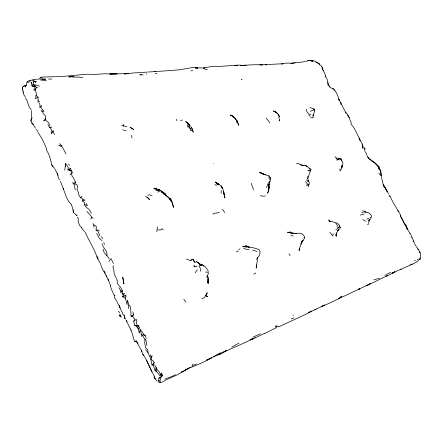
<?xml version="1.0" encoding="UTF-8"?>
<svg xmlns="http://www.w3.org/2000/svg" width="443" height="443" viewBox="0 0 443 443"><rect width="100%" height="100%" fill="white"/><g stroke="black" fill="none" stroke-linecap="round" stroke-linejoin="round"><path stroke-width="0.66" d="M299.175 249.575L299.175 250.66L299.385 248.578L299.18 249.331L302.154 241.391M256.447 264.936L256.204 268.165L257.726 257.405M207.955 279.339L207.9 283.149L207.955 277.722L207.568 275.845M313.195 115.878L313.212 114.665M340.019 168.783L339.975 170.898L340.955 169.918L342.068 167.221L341.918 165.211M327.488 82.498L328.108 83.511L328.185 85.294C327.975 82.177 327.621 78.738 325.267 76.406L325.821 76.085L325.5 75.138L322.925 69.939C322.565 67.895 321.756 65.564 319.669 64.744L319.209 63.703L313.771 60.525M158.843 382.193L160.139 382.719L161.147 382.364L160.266 382.154L159.906 381.29L158.771 380.399L158.854 378.261L162.016 376.124L162.26 375.243L162.465 375.742L161.767 373.167M404.819 224.119L406.713 226.539L407.283 229.391L406.452 226.844L400.61 216.029L400.644 215.22C397.133 208.874 392.891 202.772 389.978 195.933M336.481 232.968L336.342 236.291L336.259 233.799M139.296 328.468L140.237 329.73L139.246 333.252L138.288 328.878L136.206 326.031L134.534 325.245L133.819 321.258L134.705 318.932L132.69 316.501L131.067 316.258L130.58 307.021L128.907 305.033L127.462 300.166L127.086 304.673L125.48 298.438L126.028 295.813L122.213 293.98C123.503 289.451 119.87 286.505 117.268 283.492L117.268 280.906L116.736 279.035L114.233 274.106L113.696 268.818L112.893 267.511L113.491 265.556M269.82 179.731L269.909 177.754L270.446 177.25L270.845 178.811M291.25 233.096L289.755 231.816L291.344 233.145L287.468 232.204L293.936 233.428L292.064 233.012L296.666 233.572L295.143 233.395L299.49 233.201L301.938 233.81L304.12 235.864C305.316 238.506 302.979 240.687 301.223 242.327L303.067 240.377L300.858 244.132L302.104 241.302M99.941 235.864L98.053 231.379L96.048 230.055L96.364 226.445L93.811 224.955L92.936 223.582M109.222 258.751L106.929 255.628C108.081 250.788 102.859 248.124 102.028 243.755M269.084 183.834L268.746 189.803L267.688 193.248L268.79 189.133L268.785 184.205L268.746 189.803L268.674 186.066L269.255 188.131L268.702 186.187M146.157 338.397L145.298 335.412L143.759 334.736L142.685 332.422L140.237 329.73L141.45 334.338L142.679 335.19L143.504 337.444L144.955 339.222L144.745 342.816L145.653 347.905L147.835 349.809L147.962 352.534L149.85 357.13M31.614 83.284L31.691 82.055L32.046 86.036L36.071 86.385L33.823 84.884L31.824 84.967M120.828 290.99L120.706 292.834L122.351 290.774L120.828 290.99L118.962 287.596M364.473 150.531L365.043 148.776L363.891 148.255M279.35 119.87L279.245 121L279.522 118.696M221.063 193.325L221.323 190.529M381.573 177.51L380.559 170.079L379.009 168.113L379.125 166.878L375.382 163.19L369.418 159.031M308.505 186.868L308.45 185.329L309.264 183.158L309.197 182.344L308.051 180.589L308.311 181.602L307.697 176.275M65.304 166.651L65.63 163.522L68.311 167.664L67.868 169.918L71.877 170.289L69.186 169.791L70.692 168.334L67.868 169.918M351.061 124.677L351.266 122.877C349.638 119.383 349.006 115.485 346.005 112.721C343.142 108.402 341.487 103.512 338.734 99.232C338.247 95.289 335.938 91.662 333.319 88.733L331.768 88.14M140.857 75.587L140.979 74.607L139.634 74.43M156.828 231.678L157.442 226.96M64.756 170.118L65.63 163.522M91.313 213.149L89.453 209.772L86.241 207.202L84.17 204.555L84.441 202.54L82.564 201.061L82.952 199.583L81.817 198.038L80.576 197.91L78.716 194.837L78.71 193.237L76.993 189.466L77.636 186.558L76.694 184.443L74.922 183.9L74.286 185.329L75.205 189.864M38.037 102.466L38.043 97.283L36.121 95.156L36.437 93.7L35.263 89.896L36.498 87.337L37.533 87.321M26.635 85.122L23.623 86.191L22.3 87.249L22.36 89.525L23.224 91.208M36.121 95.156L35.578 98.7L38.043 97.283M151.019 357.7L150.792 359.123L152.015 365.209L153.14 364.633L154.242 362.629L153.062 360.835L150.792 359.123L152.093 355.712L151.019 357.7L150.415 354.716M159.906 381.29L161.141 376.722L158.854 378.261M333.158 233.727L332.804 235.842L329.858 232.353M362.33 144.086L362.684 148.078L362.33 144.086L359.107 138.388L359.771 138.986L359.976 140.852M32.046 86.036L34.36 86.263L34.039 90.605L35.767 88.661M192.079 366.533L192.478 364.39L193.702 365.253L196.47 363.947M22.471 88.943L22.704 87.775L22.3 87.249M307.769 178.296L310.98 169.547L305.465 165.278L301.783 165.411L302.984 165.466M268.358 187.378L269.887 181.27L269.482 182.477L270.762 179.227M160.671 375.171L161.169 373.095L162.016 376.124L160.671 375.171L159.414 372.142L156.523 368.842L156.174 367.491L154.524 364.822M340.307 227.176L339.964 228.577L337.682 230.709L338.662 229.817L337.599 230.881L335.777 235.443L336.303 233.583M119.616 315.671L120.197 315.41L119.975 316.308L119.616 315.671L120.197 315.41L120.518 315.809L119.903 315.427M69.186 169.791L72.198 172.078L71.7 174.093L72.126 176.419L73.411 177.654L75.399 182.045L74.922 183.9M278.702 118.043L279.101 116.459C278.619 113.513 275.806 111.985 273.32 110.866L274.383 111.702M207.324 275.701L206.909 277.119L208.315 273.586L208.016 270.584L205.209 266.692L202.778 264.925L199.56 264.897L200.812 265.152M159.951 375.88L156.728 371.66L155.155 370.885L156.174 367.491M53.182 130.823L51.992 131.931L51.41 133.736L53.182 130.823L54.428 134.611M336.89 158.389L337.095 157.769M368.57 223.028L369.7 219.734L369.235 220.282L370.985 218.327M268.458 182.444L266.525 187.616M90.804 219.235L91.546 217.142L90.743 215.58L86.922 211.455M341.559 167.675L342.998 163.401L342.212 161.208M120.49 315.377L120.169 316.258L120.502 316.595M128.907 305.033L128.431 306.357L128.553 308.605M400.644 215.22L400.295 216.178L400.61 216.029M314.862 110.49L312.957 115.928L313.157 117.882L310.598 117.688M308.998 171.308L309.38 170.267L310.98 169.547L310.648 169.442M325.267 76.406L325.079 76.894L325.821 76.085M45.707 118.574L43.713 121.044L45.197 119.809L45.707 118.574L45.136 115.324L43.181 113.641L42.838 112.273L41.049 110.595L44.029 111.52L41.055 107.904L41.443 105.384L39.925 107.793L39.925 104.709L39.416 103.097M22.704 87.775L22.36 89.525M36.636 81.861L31.763 80.089L28.679 80.831L27.117 81.894L25.567 86.939M236.446 122.44L237.016 121.122M217.458 184.316L218.715 184.177L216.522 183.552L219.606 184.653M132.69 316.501L133.692 314.464L132.784 311.872M32.007 117.96L30.916 120.142L31.281 122.506L33.219 124.655M205.823 295.691L207.507 296.561L205.823 295.691L207.291 292.757L204.45 297.524L201.936 298.914M368.255 221.09L369.036 219.54M329.714 221.45C333.424 221.926 338.369 222.32 340.074 226.29L338.347 227.48L337.693 228.71L335.838 229.474M157.852 192.284L158.804 190.684L159.624 191.509M309.164 184.122L308.45 185.329L306.412 185.18L307.592 184.194L305.46 181.541M420.069 257.843L420.678 256.901C421.387 252.743 418.087 249.248 415.949 246.092C413.995 243.29 413.585 239.873 411.619 237.094M256.397 259.404L259.365 255.45L259.808 253.878L260.107 251.436L258.795 249.464C253.678 247.604 248.113 246.507 242.626 246.707L246.773 246.984M125.48 298.438L122.567 296.494L123.63 294.894M195.241 272.755L197.307 269.781M108.9 261.575L110.955 258.646L113.541 263.535M123.143 126.565L124.051 125.275L123.027 124.527M70.072 174.835L72.198 172.078M80.576 197.91L81.9 196.26M303.97 238.013L304.43 237.459M152.015 365.209L154.242 362.629M30.827 80.233L28.723 82.37L27.117 81.894M38.364 79.635L40.811 77.359L42.218 77.06L61.655 76.528L87.349 74.186L94.392 74.441L103.967 73.815L117.173 73.865L109.803 74.07L128.265 73.566L124.483 73.975C132.108 72.774 139.689 72.691 147.375 72.076M75.399 182.045L73.211 184.205L72.829 182.112M420.269 258.873L419.305 259.748L420.125 258.191L420.269 258.873L416.392 262.001M310.482 60.569L310.825 60.281L312.188 61.322L310.482 60.569L312.836 60.481M133.819 321.258L136.289 319.259L136.66 321.457L136.344 323.119L137.225 325.4L138.615 325.854L139.639 327.909M39.488 86.175L36.171 84.94L33.823 84.884L33.291 81.983L34.344 81.185M238.821 249.686L239.979 248.822M131.067 316.258L133.692 314.464M187.799 368.593C196 365.414 204.051 362.296 211.699 357.772L206.449 360.17L214.761 356.327L220.442 352.672M254.736 337.871L255.655 337.25M184.205 370.841L187.278 368.842L183.324 371.267M368.642 284.622L370.686 283.304L366.931 285.602L387.603 275.491M190.412 367.358L176.751 375.11L166.917 379.496L161.728 382.281M367.568 224.634L368.858 223.842M216.062 355.485L218.177 354.195M239.07 343.07L231.783 347.046M384.934 275.396L390.842 272.207M365.043 148.776L364.445 149.119L364.008 147.591L362.712 145.919M264.294 333.441L253.341 338.729L250.007 339.864L252.527 338.984C241.247 344.604 229.496 349.128 218.294 354.849L226.644 350.302L220.653 353.968L215.569 355.773M275.424 328.108L264.482 333.634M413.203 263.89L416.215 262.228M253.712 274.112L255.777 272.982M310.338 111.348L311.916 110.484L313.212 110.756M414.438 260.977L415.39 260.462M212.784 214.163L214.357 213.316L219.495 212.518M306.39 61.411L307.747 60.68L310.825 60.281M386.235 276.338L394.181 272.434L392.11 273.248L409.886 265.235M336.907 160.288L339.831 158.339L340.955 158.887L341.93 160.637M368.177 284.771L326.186 304.634L323.794 305.255M417.251 259.543L418.253 259.033M278.625 326.901L307.647 313.428L311.385 311.014L308.644 312.73L323.185 305.786L321.253 306.534M175.45 374.673L171.734 376.522L164.79 379.086M187.694 368.642L188.535 368.249M252.992 337.112L260.456 333.751M182.804 371.494L181.248 372.181L183.69 371.173M236.252 251.84L238.362 250.915M213.532 356.621L215.265 355.867M338.546 298.776L339.416 298.399M305.692 61.162C301.013 63.033 295.653 61.76 290.846 63.388L295.032 63.116M409.952 265.163L412.588 264.045L410.711 264.321M142.679 335.19L143.759 334.736L145.298 335.412M291.284 318.905L293.903 317.836M314.801 309.579L316.075 309.081M252.106 339.017L251.336 339.316L253.341 338.729L250.799 339.421M313.317 109.543L314.447 109.105L314.574 109.493M32.394 79.801L37.505 79.103M190.999 70.913L192.783 70.249M82.564 201.061L85.067 200.125L82.952 199.583M307.298 178.601L307.708 178.451M321.241 306.545L325.029 305.155M401.142 269.278L400.228 269.167M366.909 219.069L368.903 218.416M119.544 314.857L120.352 314.591M307.763 170.765L309.38 170.267M412.887 241.341L413.485 241.164M373.925 279.782L378.305 278.553L379.485 278.586M265.357 195.861L264.039 196.227L260.29 195.784M180.589 120.54L182.394 120.059M23.623 86.191L25.223 85.77M147.807 195.225L149.706 194.748L152.087 195.9M360.314 215.032L364.212 214.047M33.291 81.983L35.457 81.446L35.518 82.913M121.565 125.878L124.051 125.275M130.829 329.802C132.795 333.463 132.845 337.704 134.666 341.348L136.704 340.866L136.383 341.487L137.906 343.679M146.112 74.064L146.821 73.909M338.485 159.009L336.863 159.342L339.831 158.339L339.903 159.895M275.319 327.886L276.869 327.576M122.567 296.494L126.028 295.813M193.458 265.883L194.865 266.83L197.157 266.398M358.708 289.124L359.932 288.902L358.653 289.107M386.778 191.376L387.21 191.298L388.555 194.017M200.873 265.257L202.778 264.925L203.802 266.404M265.717 64.888L266.697 64.789M340.955 158.887L340.556 158.948L341.099 159.657M122.213 293.98L124.782 293.598M268.436 177.948L269.909 177.754M265.839 64.877L266.271 64.822M204.91 69.501L207.346 69.197M296.467 163.766L299.18 163.473M154.225 71.683L179.62 69.833L192.45 67.552L197.788 68.028L195.136 67.923L204.987 67.917L203.547 68.161L211.112 66.516L219.302 66.428L238.495 65.082L246.203 65.586M70.681 76.766L68.743 76.938L73.942 76.689L70.886 76.75M259.753 64.911L283.055 63.731L281.748 64.002L285.442 63.155L290.719 63.111L292.258 63.471M42.567 79.363L45.718 79.098L40.158 79.053M148.294 72.01L155.294 71.594M234.663 65.459L237.692 65.293M261.165 64.911L262.472 64.85C255.14 64.44 247.858 65.132 240.56 65.409M277.036 326.087L275.352 326.142L278.442 326.231M153.671 188.89L156.595 188.818L159.574 190.235L155.648 189.881L158.804 190.684M48.508 79.103L51.709 79.064M332.333 88.744L333.319 88.733M361.593 212.618L363.531 212.612M73.106 77.071L79.568 77.165L82.858 77.774M249.066 249.492L247.155 249.47L243.595 248.462M307.747 60.68L309.092 60.713M47.905 124.433L49.311 127.152L51.903 127.219M158.168 380.371L158.771 380.399M96.048 230.055L99.465 230.194M157.885 229.845L160.571 229.967L161.867 228.699L163.334 229.917M134.534 325.245L137.225 325.4L136.206 326.031L138.615 325.854L137.928 326.652L138.288 328.878M140.979 74.607L143.189 74.889M40.584 79.989L46.465 80.781M124.732 126.399L127.008 126.704M313.24 108.939L314.447 109.105L314.491 110.667M205.342 271.974L207.501 272.284M155.316 73.516L157.093 73.798M362.512 210.857L365.104 211.289M214.789 184.748L216.815 185.113M304.18 165.516L299.673 164.475L301.273 165.089M268.408 175.937L269.693 176.22M309.962 107.643L313.267 108.529M186.398 259.1L188.746 259.725M252.626 250.184L257.051 251.425M153.981 188.081L156.595 188.818M84.17 204.555L87.515 205.624L86.08 203.365M134.666 341.348L136.898 342.062M269.25 176.198L259.493 172.443L262.577 173.889M122.8 129.766L126.028 130.862M365.996 212.335L364.251 211.732C367.042 212.003 369.96 212.983 371.422 215.558L371.55 216.904L370.791 217.851L369.983 217.303M315.925 62.092L319.209 63.703L319.242 64.883M310.997 114.881L308.621 114.039L306.766 111.564L306.423 109.227M248.75 247.144L245.356 245.848L249.099 247.388M263.303 173.844L265.794 174.835M118.868 311.628L118.547 311.495L118.868 312.066M336.78 226.794L338.347 227.48M290.802 235.034L293.222 236.102M110.218 285.403L111.42 289.273L114.139 295.11L115.042 295.509M371.677 160.97L373.455 162.177M309.17 168.44L310.272 168.971M121.321 317.149L120.169 316.258L120.169 315.327L120.557 315.992M293.487 315.311L292.973 314.934M34.36 86.263L36.498 87.337M249.182 247.338L246.452 245.821L247.969 246.934M144.955 339.222L145.841 339.731L146.943 345.501M263.873 174.431L261.088 172.798L262.555 173.922M120.989 316.9L120.717 316.529M375.382 163.19L369.789 159.247L367.945 157.237L368.582 158.267M362.667 219.506L365.58 221.251M40.811 77.359L42.334 78.278M91.546 217.142L93.285 218.2M397.637 210.724L399.027 211.61M218.571 184.105L215.265 181.968L217.38 183.59M328.939 221.162L329.913 221.81M49.311 127.152L50.657 128.088L51.992 131.931M308.876 115.302L310.133 116.193M201.1 265.019L196.399 261.503L200.934 264.964L198.641 262.921L200.801 265.097M276.299 112.694L274.887 111.653L277.717 113.729M117.052 301.965L119.388 306.24L119.25 305.415L119.488 307.115L120.507 307.885M200.934 264.964L199.632 263.956L201.15 265.191M154.192 375.996L154.297 377.741L155.836 378.942M305.465 165.278L307.032 166.507M98.34 258.762L97.299 257.92C94.475 248.822 88.938 240.931 85.172 232.221M403.839 223.278L405.312 224.507M417.749 249.01L418.668 249.791M76.916 215.708L73.555 212.579L72.912 209.799M145.586 196.232L149.74 199.771L147.397 197.019M217.026 183.053L218.526 184.332M71.561 204.694C67.552 201.155 65.83 195.762 64.108 190.922M101.912 240.527L99.326 238.279L96.718 233.256M348.563 116.814L349.405 117.567M331.109 88.129L328.075 84.679M374.8 163.417L379.125 166.878L378.754 167.875L379.313 170.073L379.668 168.955L378.754 167.875L379.009 168.113M141.599 350.745L142.834 354.45L143.654 355.203M59.567 143.665L62.07 145.98L58.67 145.426L62.253 146.932L66.04 153.992M38.27 100.782L39.565 101.995M241.789 79.375L241.573 79.164L241.983 79.585M279.101 116.459L279.688 117.024M330.506 221.76L328.689 219.966L330.445 221.755M419.261 251.89L420.18 252.831M77.375 217.236L78.317 218.205M76.274 214.949L77.021 215.724M45.197 119.809L48.514 122.65L49.948 125.613M378.859 173.385L381.113 175.793L380.559 170.079M106.929 255.628L104.155 252.643L103.086 249.116M323.462 70.598L322.354 69.396L322.044 67.009M116.963 301.384L114.499 297.746L114.139 295.11M35.545 128.26L31.974 122.816M335.766 223.399L338.092 225.98M145.531 349.765L147.962 352.534M364.954 151.395C366.826 153.278 366.699 156.307 368.587 158.267M81.7 227.685L79.424 225.249L78.223 221.273L78.189 218.632M409.736 233.107L410.589 234.087L412.007 237.348M154.297 377.741L157.182 381.24M46.377 148.61L46.565 150.255C49.478 154.557 50.746 159.868 51.72 164.918L54.627 168.44M97.803 257.676L97.011 256.707C97.715 260.119 100.478 262.239 101.12 265.612M335.03 156.667L336.697 158.71M183.817 299.457L185.866 301.971M142.834 354.45L144.706 356.748L154.325 376.367M101.336 236.678L102.859 238.555M68.405 163.993L69.534 165.394M51.72 164.918L52.938 166.43M25.29 96.939L23.512 94.154L23.512 92.365M235.787 119.616L234.17 117.533L232.154 115.861L230.205 114.964L233.849 116.946L232.154 115.861C234.53 117.257 236.435 119.51 237.575 122.008M81.324 227.575L84.497 231.683M220.592 185.373L222.441 188.535L220.946 185.794L222.558 188.087L224.047 192.561L224.169 194.704L223.887 193.508M266.193 118.065L269.964 123.032M195.441 262.561L192.965 259.271L189.754 260.678L192.965 259.271L194.56 262.688M213.747 163.329L213.797 163.401M46.316 148.062L42.268 139.168L37.993 132.418M359.771 138.986C356.92 134.367 355.447 128.996 351.637 124.954M36.343 129.389L37.937 131.637M31.132 109.631C27.915 106.381 28.286 101.381 25.417 97.92M306.539 179.847L307.525 181.281M120.646 316.407L120.197 315.41M222.441 209.268L224.712 212.601M376.611 164.641L377.979 166.668M126.122 320.328L131.128 330.284M60.381 181.248L63.947 190.335M387.21 191.298L383.223 184.692L387.232 191.393L383.644 185.351M278.16 114.272L279.311 116.072M288.98 253.717L290.171 255.677M141.965 351.515L137.236 342.766M347.561 115.108L348.231 116.249M400.998 217.352L402.659 220.177M124.322 316.867L125.64 319.115L124.444 318.423L124.25 314.929L123.946 315.549L122.6 313.843L122.213 312.271L119.488 307.115M54.965 169.016L58.088 175.251M409.974 233.361L406.718 227.785M59.545 179.847L58.642 178.258L57.213 173.567M158.528 381.285L158.86 381.905M101.342 266.271C103.064 271.138 106.392 275.341 108.358 280.275L108.23 279.062M389.115 195.097L389.923 196.698M104.155 271.011L105.29 273.276M383.439 185.49L384.142 186.94M146.605 360.131L148.267 363.83M148.815 365.065L151.855 371.854M108.247 279.766L110.634 285.63M338.734 99.232L339.366 100.805L339.011 99.116M119.394 312.459L119.643 313.09M341.171 160.089L341.57 161.108M31.315 121.172L30.916 120.142L31.946 117.816L31.387 116.005L31.353 110.672M218.715 184.177L219.119 185.246M71.544 204.926L73.311 210.381M339.56 226.583L340.019 227.852M251.203 183.341L253.601 189.886M103.784 242.598L104.47 244.519M359.107 138.388L359.544 139.617M223.422 191.509L224.917 197.988L224.446 195.751M402.992 220.741L403.628 222.646M199.029 265.606L200.613 269.222L200.707 271.288M153.14 364.633L155.155 370.885M345.684 112.312L346 113.319M362.136 144.695L362.435 145.725M187.273 124.516L188.092 127.501M126.665 320.427L126.953 321.563M381.633 178.103L383.278 184.814M341.819 166.009L342.068 167.221M207.546 275.745L207.795 276.958L207.573 275.624M334.083 89.63L334.31 90.809M194.604 265.385L194.865 266.83M176.48 119.317L176.724 120.679M207.994 281.41L208.326 283.348L208.243 281.615M22.992 91.031L23.285 92.731M131.593 135.342L132.02 137.945M141.45 334.338L141.771 336.68M340.745 102.189L341.016 104.614M208.077 277.268L208.431 281.012M93.811 224.955L94.027 227.359M63.321 188.491L63.415 189.543M156.523 368.842L156.728 371.66M106.42 275.54L106.47 276.57M73.51 211.505L73.555 212.579M25.428 86.324L25.428 86.811M329.625 86.8L329.31 86.972L329.625 86.8M405.472 225.249L405.356 225.681L406.713 226.539L406.452 226.844L405.472 225.249M341.797 296.151L339.355 298.205L341.797 296.151M394.774 271.847L392.481 273.137L394.774 271.847M312.836 60.735L311.994 60.514L313.14 61.533L312.836 60.735M131.704 128.165L130.043 127.34L133.642 129.533L131.704 128.165M160.61 190.568L158.345 189.161L164.602 193.259L166.042 194.632L160.61 190.568M164.087 193.829L161.08 191.675L164.087 193.829M168.235 197.08L163.428 193.619C168.19 196.93 172.997 201.277 173.44 207.462L172.2 202.589L169.641 198.403L171.203 200.945L168.235 197.08M187.539 123.004L185.695 121.509L189.715 124.826L187.539 123.004L190.208 126.105L187.539 123.004M170.594 198.863L169.924 197.91L171.989 201.476L170.594 198.863M189.72 127.54L188.607 125.862L191.282 130.823L189.72 127.54M237.786 122.689L236.695 120.23L238.705 125.341L237.786 122.689M192.506 129.661L191.348 127.014L193.192 132.191L192.506 129.661M123.89 283.852L122.772 277.263L123.89 283.852"/></g></svg>
